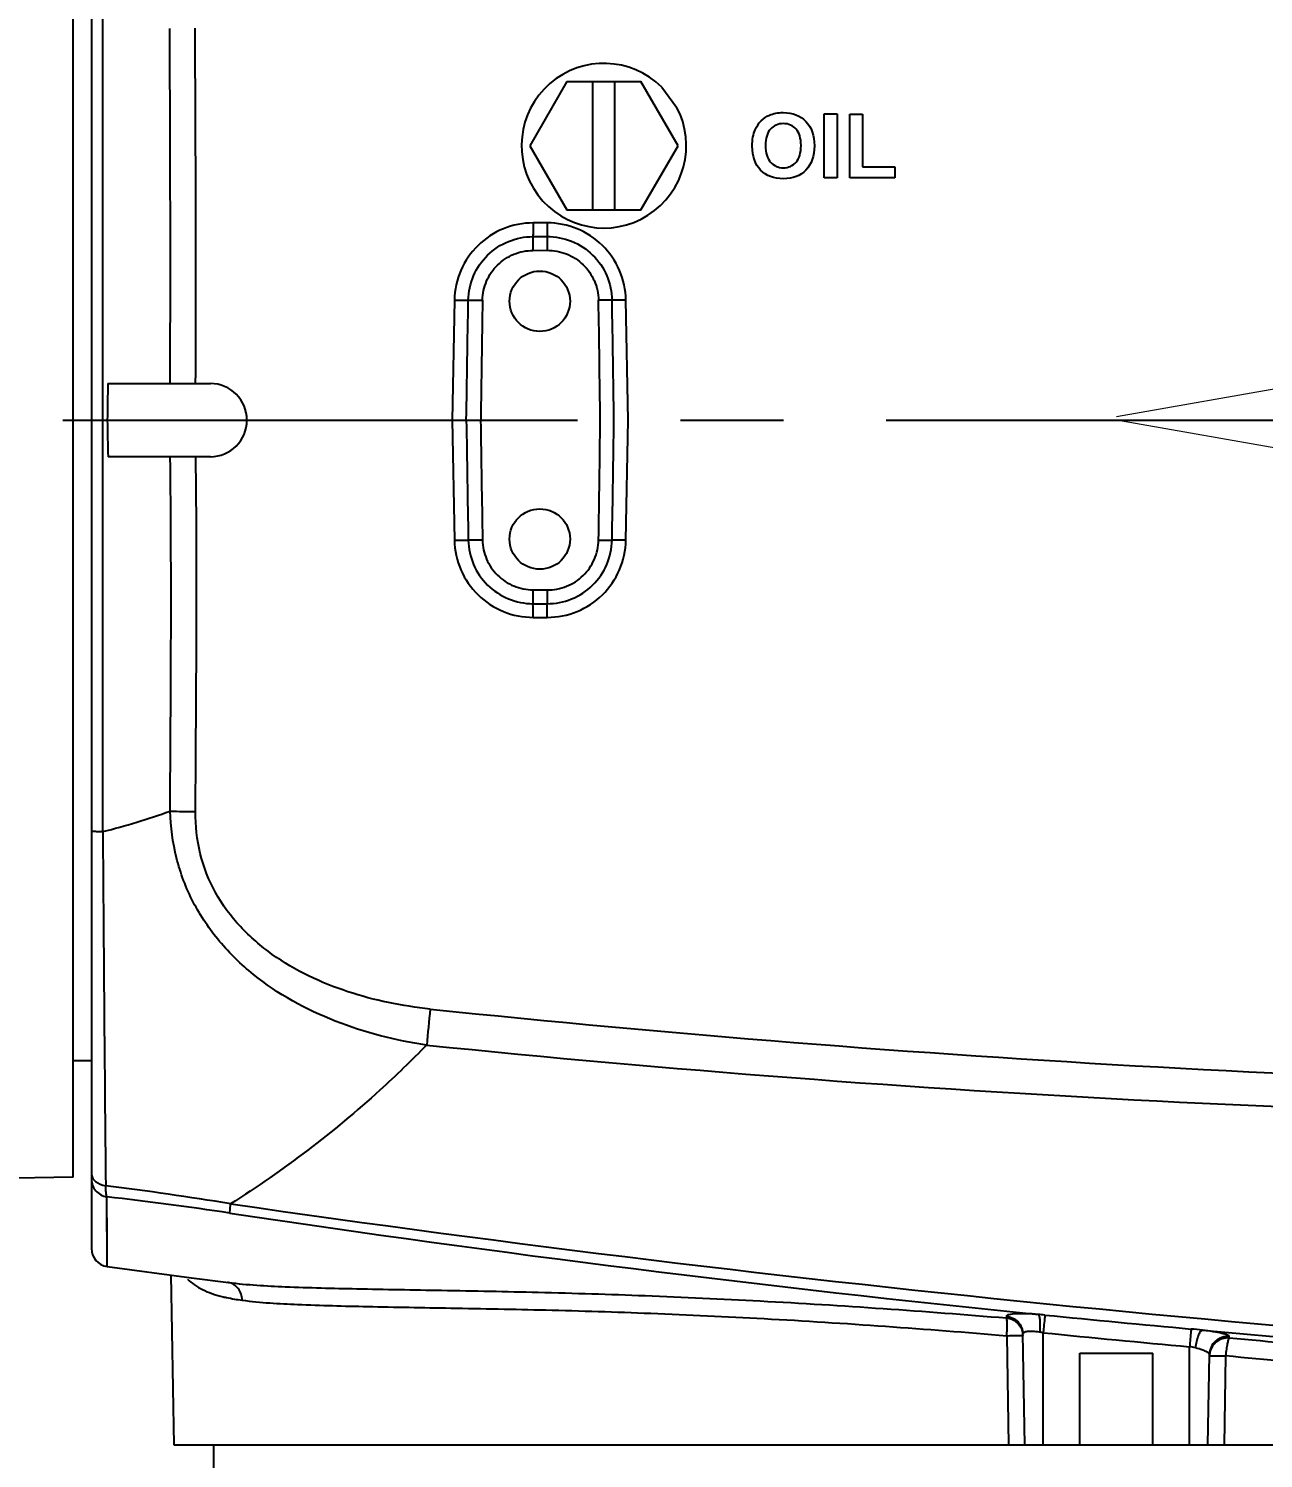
# Model space of a CAD drawing. Header units: millimetres. Extents: x 5828 to 6704, y 123 to 421.
# Drawn here: x 6587.26 to 6591.76, y 245.83 to 251.04 of the extents above; entities that cross this region are included whole.
import ezdxf

# ---------------------------------------------------------------- set-up
doc = ezdxf.new("R2010")
doc.units = ezdxf.units.MM
doc.linetypes.add('CENTER', pattern=[0.6, 0.375, -0.075, 0.075, -0.075])
for name, color, linetype in [('中心线', 7, 'Continuous'), ('外形图', 7, 'Continuous'), ('尺寸标注', 7, 'Continuous'), ('运动范围', 7, 'Continuous')]:
    doc.layers.add(name, color=color, linetype=linetype)
doc.styles.add('微软雅黑', font='msyh.ttc', dxfattribs={"height": 1.5})
doc.dimstyles.new('尺寸标注_1_15比例', dxfattribs={"dimtxt": 1.5, "dimasz": 1.25, "dimexe": 0.5, "dimexo": 0.4, "dimgap": 0.5, "dimtad": 1, "dimdec": 1, "dimlfac": 15, "dimdsep": 46, "dimtxsty": '微软雅黑', "dimcen": 0.09, "dimadec": 0, "dimazin": 0, "dimtp": 0.01, "dimtm": 0.01, "dimtfac": 1, "dimtdec": 1, "dimtofl": 0, "dimtmove": 0, "dimatfit": 3, "dimfxl": 1, "dimtolj": 1, "dimarcsym": 0})

# ---------------------------------------------------------------- blocks, each defined once
blk = doc.blocks.new('*D769')
at = {"layer": 'Defpoints', "color": 0}
for p in [(6596.5117, 262.0217), (6628.0363, 256.1115), (6551.3884, 249.6138), (6591.2263, 249.6258), (6637.3008, 249.6138)]:
    blk.add_point(p, dxfattribs=at)
at = {"layer": '尺寸标注', "color": 0, "lineweight": -2}
blk.add_arc((6591.1582, 249.6138), 13.5135, 15.29432, 174.69825, dxfattribs=at)
at = {"layer": '尺寸标注', "color": 0}
for points in [[(6603.9899, 253.1328), (6604.3964, 253.224), (6604.4667, 251.9587)], [(6577.4944, 250.8721), (6577.9106, 250.8528), (6577.6447, 249.6138)]]:
    blk.add_solid(points, dxfattribs=at)
at = {"layer": '尺寸标注', "color": 0, "insert": (6589.8699, 264.3502), "char_height": 1.5, "attachment_point": 5, "rotation": 4.9963, "style": '微软雅黑'}
blk.add_mtext('\\A1;-\\A1;170%%d', dxfattribs=at)
blk = doc.blocks.new('*D770')
at = {"layer": 'Defpoints', "color": 0}
for p in [(6551.3884, 249.6138), (6591.2263, 249.6138), (6637.3008, 249.6138), (6628.0365, 243.1292), (6583.7661, 238.2698)]:
    blk.add_point(p, dxfattribs=at)
at = {"layer": '尺寸标注', "color": 0, "lineweight": -2}
blk.add_arc((6591.2263, 249.6138), 13.5772, 185.27685, 344.73221, dxfattribs=at)
at = {"layer": '尺寸标注', "color": 0}
for points in [[(6577.9147, 248.3747), (6577.4985, 248.3555), (6577.6491, 249.6138)], [(6604.5277, 245.9929), (6604.1211, 246.084), (6604.5977, 247.2582)]]:
    blk.add_solid(points, dxfattribs=at)
at = {"layer": '尺寸标注', "color": 0, "insert": (6591.5441, 237.3197), "char_height": 1.5, "attachment_point": 5, "rotation": 1.4808, "style": '微软雅黑'}
blk.add_mtext('\\A1;+\\A1;170%%d', dxfattribs=at)

msp = doc.modelspace()

# ---------------------------------------------------------------- linework, layer by layer
at = {"layer": '中心线', "linetype": 'CENTER', "ltscale": 5}
msp.add_line((6551.3884, 249.6138), (6637.3008, 249.6138), dxfattribs=at)
at = {"layer": '外形图', "color": 7, "linetype": 'Continuous'}
for p, q in [((6587.493, 252.6318), (6587.493, 246.5957)), ((6587.4263, 246.8553), (6587.4263, 252.3723)), ((6587.5347, 249.7471), (6587.5347, 251.1145)), ((6589.2247, 250.8476), (6589.0897, 250.6138)), ((6589.2247, 250.8476), (6589.4947, 250.8476)), ((6589.3197, 250.38), (6589.3197, 250.8476)), ((6589.3997, 250.38), (6589.3997, 250.8476)), ((6589.6297, 250.6138), (6589.4947, 250.8476)), ((6589.5706, 250.8271), (6589.6245, 250.7548)), ((6590.1617, 250.4971), (6590.1617, 250.7305)), ((6590.1617, 250.7305), (6590.2088, 250.7305)), ((6590.2088, 250.7305), (6590.2088, 250.4971)), ((6590.255, 250.4971), (6590.255, 250.7286)), ((6590.255, 250.7286), (6590.3021, 250.7286)), ((6590.3021, 250.7286), (6590.3021, 250.5364)), ((6589.0897, 250.6138), (6589.2247, 250.38)), ((6589.4947, 250.38), (6589.6297, 250.6138)), ((6590.3021, 250.5364), (6590.4193, 250.5364)), ((6590.4193, 250.5364), (6590.4193, 250.4971)), ((6590.2088, 250.4971), (6590.1617, 250.4971)), ((6590.4193, 250.4971), (6590.255, 250.4971)), ((6589.2247, 250.38), (6589.4947, 250.38)), ((6589.1534, 250.3325), (6589.102, 250.3324)), ((6589.101, 250.2826), (6589.1525, 250.2828)), ((6589.101, 250.2826), (6589.1014, 250.2323)), ((6589.1525, 250.2828), (6589.1529, 250.2327)), ((6589.1014, 250.2323), (6589.1529, 250.2327)), ((6588.8153, 250.0512), (6588.8076, 249.6138)), ((6589.4477, 249.6138), (6589.44, 250.0513)), ((6587.5347, 249.6138), (6587.5347, 249.7471)), ((6587.553, 249.7471), (6587.9263, 249.7471)), ((6587.5347, 249.4805), (6587.5347, 249.6138)), ((6588.8076, 249.6138), (6588.8153, 249.1764)), ((6589.44, 249.1763), (6589.4477, 249.6138)), ((6587.5347, 248.1148), (6587.5347, 249.4805)), ((6587.9263, 249.4805), (6587.5538, 249.4805)), ((6589.1014, 248.9953), (6589.101, 248.945)), ((6589.1014, 248.9953), (6589.1529, 248.9949)), ((6589.1529, 248.9949), (6589.1525, 248.9448)), ((6589.101, 248.945), (6589.1525, 248.9448)), ((6589.102, 248.8951), (6589.1534, 248.8951)), ((6587.4263, 247.2805), (6587.493, 247.2805)), ((6587.4263, 246.8553), (6587.0438, 246.8486)), ((6587.5506, 246.5296), (6587.5492, 246.7838)), ((6587.5506, 246.5297), (6587.8577, 246.4888)), ((6587.7822, 246.4988), (6587.793, 245.8805)), ((6587.8577, 246.4888), (6587.9922, 246.4715)), ((6590.8258, 246.3486), (6590.8258, 246.3423)), ((6590.893, 245.8805), (6590.8859, 246.284)), ((6590.9597, 245.8805), (6590.9597, 246.2885)), ((6590.8271, 246.2776), (6590.834, 245.8805)), ((6591.493, 245.8805), (6591.493, 246.2375)), ((6591.6375, 246.2691), (6591.6377, 246.2744)), ((6591.093, 246.2138), (6591.3597, 246.2138)), ((6591.093, 245.8805), (6591.093, 246.2138)), ((6591.3597, 245.8805), (6591.3597, 246.2138)), ((6591.5597, 245.8805), (6591.5654, 246.2095)), ((6591.6243, 246.2041), (6591.6187, 245.8805)), ((6587.793, 245.8805), (6591.1026, 245.8805)), ((6587.9387, 245.7805), (6587.9387, 245.8805)), ((6591.1026, 245.8805), (6591.3501, 245.8805)), ((6591.3501, 245.8805), (6594.6597, 245.8805))]:
    msp.add_line(p, q, dxfattribs=at)
msp.add_lwpolyline([(6587.5506, 246.5297), (6587.5508, 246.5535), (6587.5504, 246.6324), (6587.5492, 246.7838)], dxfattribs=at)
for centre in [(6589.1263, 250.0471), (6589.1263, 249.1805)]:
    msp.add_circle(centre, 0.11, dxfattribs=at)
for centre, radius, start, end in [((6589.3597, 250.6138), 0.3, 45.3116, 28.033), ((6716.003, 247.8665), 127.1041, 179.015296, 179.212327), ((6515.7403, 248.7986), 73.6105, 0.634528, 0.974605), ((6441.9672, 247.5101), 147.4442, 0.8175, 0.98739), ((6597.5546, 249.5217), 10.0042, 178.70855, 179.47227), ((6587.9263, 249.6138), 0.1333, 270, 90), ((6598.8278, 249.7932), 11.2784, 180.91153, 181.58904), ((6715.9909, 251.361), 127.0921, 180.787694, 180.984742), ((6515.7386, 250.4289), 73.6123, 359.025485, 359.365552), ((6441.9652, 251.7175), 147.4461, 359.012608, 359.182495), ((6586.9414, 250.5152), 2.4726, 283.8821, 289.8156), ((6587.9116, 253.8996), 5.7122, 268.6762, 269.6029), ((7049.7527, 251.1599), 462.2281, 180.377467, 180.53745), ((6597.8679, 246.5199), 9.1901, 174.07851, 174.9012), ((6594.4264, 302.2529), 55.0806, 264.06057, 269.59318), ((6594.0392, 299.4868), 52.4213, 264.16967, 270.00079), ((6585.9097, 233.9458), 12.9818, 80.73283, 82.76337), ((6585.9447, 233.0038), 13.8731, 81.49341, 83.35866), ((6597.8164, 314.5536), 68.5024, 261.761367, 266.932125), ((6597.1308, 307.6802), 61.6365, 261.477965, 264.23761), ((6587.5597, 246.5957), 0.0667, 180, 262.2054), ((6587.9817, 246.4171), 0.0553, 79.2536, 82.602), ((6590.8146, 244.8423), 1.5183, 84.267, 85.1749), ((6596.9437, 306.0045), 59.9503, 264.277687, 264.789159), ((6590.8219, 246.2765), 0.0642, 1.0182, 6.4928), ((6596.8156, 304.6943), 58.6987, 264.274494, 264.797459), ((6591.3337, 244.5145), 1.7951, 83.4094, 84.7168), ((6597.3086, 309.6243), 63.5887, 264.794855, 267.153191), ((6591.6303, 246.203), 0.0651, 174.3835, 178.9896)]:
    msp.add_arc(centre, radius, start, end, dxfattribs=at)
for points in [[(6587.7793, 249.7471), (6587.7823, 250.1782), (6587.7798, 250.6094), (6587.7784, 251.0405)], [(6587.8725, 249.7471), (6587.8754, 250.1786), (6587.8724, 250.6101), (6587.8707, 251.0416)], [(6589.9324, 250.7042), (6589.9416, 250.7136), (6589.9516, 250.7206), (6589.9626, 250.7252)], [(6589.9626, 250.7252), (6589.9771, 250.7313), (6589.9938, 250.7344), (6590.0129, 250.7344)], [(6590.0129, 250.7344), (6590.0473, 250.7344), (6590.0747, 250.7238), (6590.0954, 250.7025)], [(6589.9001, 250.6124), (6589.9001, 250.6361), (6589.9036, 250.656), (6589.9108, 250.6722)], [(6589.9108, 250.6722), (6589.916, 250.684), (6589.9231, 250.6947), (6589.9324, 250.7042)], [(6589.9664, 250.6742), (6589.9545, 250.6607), (6589.9486, 250.6407), (6589.9486, 250.614)], [(6590.0134, 250.6942), (6589.994, 250.6942), (6589.9782, 250.6875), (6589.9664, 250.6742)], [(6590.06, 250.6744), (6590.0482, 250.6875), (6590.0328, 250.6942), (6590.0134, 250.6942)], [(6590.0777, 250.6147), (6590.0777, 250.6414), (6590.0718, 250.6612), (6590.06, 250.6744)], [(6590.0954, 250.7025), (6590.116, 250.6811), (6590.1264, 250.6514), (6590.1264, 250.6135)], [(6589.9307, 250.5248), (6589.9102, 250.546), (6589.9001, 250.5751), (6589.9001, 250.6124)], [(6589.9486, 250.614), (6589.9486, 250.5875), (6589.9547, 250.5675), (6589.9669, 250.5538)], [(6590.0595, 250.5536), (6590.0717, 250.5672), (6590.0777, 250.5876), (6590.0777, 250.6147)], [(6590.1264, 250.6135), (6590.1264, 250.5758), (6590.116, 250.5463), (6590.0956, 250.525)], [(6589.9669, 250.5538), (6589.979, 250.5401), (6589.9946, 250.5334), (6590.0134, 250.5334)], [(6590.0134, 250.5334), (6590.0322, 250.5334), (6590.0474, 250.5401), (6590.0595, 250.5536)], [(6590.0135, 250.4932), (6589.9788, 250.4932), (6589.9512, 250.5037), (6589.9307, 250.5248)], [(6590.0956, 250.525), (6590.0751, 250.5037), (6590.0478, 250.4932), (6590.0135, 250.4932)], [(6588.8586, 249.6138), (6588.8609, 249.7595), (6588.8633, 249.9053), (6588.8658, 250.051)], [(6588.8586, 249.6138), (6588.8609, 249.4681), (6588.8633, 249.3223), (6588.8658, 249.1766)], [(6587.7796, 248.1889), (6587.7823, 248.6194), (6587.7856, 249.05), (6587.7801, 249.4805)], [(6587.872, 248.1875), (6587.8749, 248.6185), (6587.8786, 249.0495), (6587.8733, 249.4805)], [(6590.9597, 246.2885), (6590.9552, 246.2893), (6590.9508, 246.29), (6590.9463, 246.2907)], [(6591.5143, 246.233), (6591.5072, 246.2347), (6591.5001, 246.2362), (6591.493, 246.2375)]]:
    msp.add_open_spline(points, degree=3, dxfattribs=at)
for points, knots in [([(6589.102, 250.3324), (6589.0651, 250.3324), (6588.9906, 250.3179), (6588.8961, 250.2556), (6588.8319, 250.1623), (6588.816, 250.0881), (6588.8153, 250.0512)], [0, 0, 0, 0, 0.250003, 0.499985, 0.749965, 1, 1, 1, 1]), ([(6589.102, 250.3324), (6589.102, 250.322), (6589.1017, 250.3054), (6589.1015, 250.2888), (6589.101, 250.2826)], [0, 0, 0, 0, 0.626097, 1, 1, 1, 1]), ([(6589.1534, 250.3325), (6589.1534, 250.3221), (6589.1532, 250.3056), (6589.153, 250.289), (6589.1525, 250.2828)], [0, 0, 0, 0, 0.623009, 1, 1, 1, 1]), ([(6589.44, 250.0513), (6589.4394, 250.0881), (6589.4235, 250.1623), (6589.3593, 250.2556), (6589.2648, 250.3179), (6589.1903, 250.3325), (6589.1534, 250.3325)], [0, 0, 0, 0, 0.250056, 0.50002, 0.749967, 1, 1, 1, 1]), ([(6588.8658, 250.051), (6588.8663, 250.0813), (6588.8793, 250.1423), (6588.932, 250.219), (6589.0095, 250.2704), (6589.0707, 250.2825), (6589.101, 250.2826)], [0, 0, 0, 0, 0.250011, 0.499981, 0.749966, 1, 1, 1, 1]), ([(6589.1525, 250.2828), (6589.1829, 250.2828), (6589.2445, 250.271), (6589.3227, 250.2197), (6589.3758, 250.1427), (6589.3889, 250.0814), (6589.3895, 250.0509)], [0, 0, 0, 0, 0.250049, 0.500008, 0.749964, 1, 1, 1, 1]), ([(6588.9176, 250.0508), (6588.918, 250.0745), (6588.9282, 250.1222), (6588.9693, 250.1822), (6589.0299, 250.2225), (6589.0777, 250.2321), (6589.1014, 250.2323)], [0, 0, 0, 0, 0.249958, 0.499943, 0.749965, 1, 1, 1, 1]), ([(6589.1529, 250.2327), (6589.1769, 250.2328), (6589.2254, 250.2237), (6589.2873, 250.1836), (6589.3294, 250.123), (6589.3398, 250.0747), (6589.3402, 250.0507)], [0, 0, 0, 0, 0.25001, 0.500025, 0.750022, 1, 1, 1, 1]), ([(6588.8153, 250.0512), (6588.826, 250.051), (6588.8429, 250.0509), (6588.8597, 250.0507), (6588.8658, 250.051)], [0, 0, 0, 0, 0.636939, 1, 1, 1, 1]), ([(6588.8658, 250.051), (6588.8721, 250.0514), (6588.8894, 250.0511), (6588.9066, 250.051), (6588.9176, 250.0508)], [0, 0, 0, 0, 0.363797, 1, 1, 1, 1]), ([(6589.3895, 250.0509), (6589.3868, 250.051), (6589.3704, 250.0511), (6589.3539, 250.0509), (6589.3402, 250.0507)], [0, 0, 0, 0, 0.163582, 1, 1, 1, 1]), ([(6589.44, 250.0513), (6589.4348, 250.0512), (6589.4179, 250.0509), (6589.401, 250.0507), (6589.3895, 250.0509)], [0, 0, 0, 0, 0.312864, 1, 1, 1, 1]), ([(6588.8153, 249.1764), (6588.826, 249.1766), (6588.8429, 249.1767), (6588.8597, 249.1769), (6588.8658, 249.1766)], [0, 0, 0, 0, 0.636939, 1, 1, 1, 1]), ([(6588.8153, 249.1764), (6588.816, 249.1395), (6588.8319, 249.0653), (6588.8961, 248.972), (6588.9906, 248.9097), (6589.0651, 248.8952), (6589.102, 248.8951)], [0, 0, 0, 0, 0.250029, 0.500016, 0.75, 1, 1, 1, 1]), ([(6588.9176, 249.1768), (6588.9066, 249.1766), (6588.8894, 249.1765), (6588.8721, 249.1762), (6588.8658, 249.1766)], [0, 0, 0, 0, 0.636203, 1, 1, 1, 1]), ([(6588.8658, 249.1766), (6588.8663, 249.1463), (6588.8793, 249.0853), (6588.932, 249.0086), (6589.0095, 248.9572), (6589.0707, 248.9451), (6589.101, 248.945)], [0, 0, 0, 0, 0.250013, 0.499986, 0.749968, 1, 1, 1, 1]), ([(6588.9176, 249.1768), (6588.918, 249.1531), (6588.9282, 249.1054), (6588.9693, 249.0454), (6589.0299, 249.0051), (6589.0777, 248.9955), (6589.1014, 248.9953)], [0, 0, 0, 0, 0.249976, 0.499963, 0.749974, 1, 1, 1, 1]), ([(6589.1525, 248.9448), (6589.1829, 248.9447), (6589.2445, 248.9566), (6589.3227, 249.0079), (6589.3758, 249.0849), (6589.3889, 249.1462), (6589.3895, 249.1767)], [0, 0, 0, 0, 0.250049, 0.500011, 0.749964, 1, 1, 1, 1]), ([(6589.1529, 248.9949), (6589.1769, 248.9948), (6589.2254, 249.0039), (6589.2873, 249.044), (6589.3294, 249.1046), (6589.3398, 249.1529), (6589.3402, 249.1769)], [0, 0, 0, 0, 0.250022, 0.500037, 0.750027, 1, 1, 1, 1]), ([(6589.1534, 248.8951), (6589.1903, 248.8951), (6589.2648, 248.9096), (6589.3593, 248.9719), (6589.4235, 249.0653), (6589.4394, 249.1395), (6589.44, 249.1763)], [0, 0, 0, 0, 0.250026, 0.499979, 0.749946, 1, 1, 1, 1]), ([(6589.3402, 249.1769), (6589.3454, 249.1768), (6589.3618, 249.1766), (6589.3782, 249.1764), (6589.3895, 249.1767)], [0, 0, 0, 0, 0.313773, 1, 1, 1, 1]), ([(6589.44, 249.1763), (6589.4348, 249.1764), (6589.4179, 249.1766), (6589.401, 249.1769), (6589.3895, 249.1767)], [0, 0, 0, 0, 0.312864, 1, 1, 1, 1]), ([(6589.102, 248.8951), (6589.102, 248.9056), (6589.1017, 248.9222), (6589.1015, 248.9388), (6589.101, 248.945)], [0, 0, 0, 0, 0.626097, 1, 1, 1, 1]), ([(6589.1534, 248.8951), (6589.1534, 248.9055), (6589.1532, 248.922), (6589.153, 248.9386), (6589.1525, 248.9448)], [0, 0, 0, 0, 0.623009, 1, 1, 1, 1]), ([(6588.7141, 247.3366), (6588.6007, 247.3534), (6588.3765, 247.4097), (6588.1211, 247.5502), (6587.9552, 247.7105), (6587.8581, 247.8544), (6587.7967, 248.0169), (6587.7815, 248.1316), (6587.7796, 248.1889)], [0, 0, 0, 0, 0.25001, 0.499671, 0.624812, 0.749897, 0.874967, 1, 1, 1, 1]), ([(6588.7268, 247.468), (6588.625, 247.4786), (6588.4729, 247.509), (6588.2824, 247.5855), (6588.1491, 247.6634), (6588.0318, 247.7641), (6587.9394, 247.8888), (6587.8826, 248.0334), (6587.8717, 248.1364), (6587.872, 248.1875)], [0, 0, 0, 0, 0.249844, 0.37494, 0.500045, 0.625125, 0.750127, 0.875064, 1, 1, 1, 1]), ([(6587.493, 248.1173), (6587.493, 248.117), (6587.4944, 248.1168), (6587.4962, 248.1164), (6587.5, 248.1161), (6587.5071, 248.1155), (6587.5189, 248.1151), (6587.529, 248.1148), (6587.5347, 248.1148)], [0, 0, 0, 0, 0.020039, 0.072934, 0.158795, 0.276118, 0.594749, 1, 1, 1, 1]), ([(6588.7141, 247.3366), (6588.659, 247.2801), (6588.4382, 247.0671), (6588.1924, 246.8803), (6588.0002, 246.7581)], [0, 0, 0, 0, 0.257506, 1, 1, 1, 1]), ([(6587.493, 246.8679), (6587.493, 246.8628), (6587.4949, 246.8558), (6587.4986, 246.8499), (6587.4996, 246.8484)], [0, 0, 0, 0, 0.736375, 1, 1, 1, 1]), ([(6587.493, 246.848), (6587.493, 246.8329), (6587.5047, 246.8016), (6587.5341, 246.7861), (6587.5492, 246.7838)], [0, 0, 0, 0, 0.495959, 1, 1, 1, 1]), ([(6587.4996, 246.8484), (6587.5019, 246.8453), (6587.514, 246.8326), (6587.5316, 246.8262), (6587.545, 246.8241)], [0, 0, 0, 0, 0.22327, 1, 1, 1, 1]), ([(6587.5492, 246.7838), (6587.5475, 246.7886), (6587.546, 246.8022), (6587.5452, 246.8157), (6587.545, 246.8241)], [0, 0, 0, 0, 0.375669, 1, 1, 1, 1]), ([(6587.9969, 246.7243), (6587.9969, 246.726), (6587.9977, 246.7373), (6587.9991, 246.7485), (6588.0002, 246.7581)], [0, 0, 0, 0, 0.150126, 1, 1, 1, 1]), ([(6587.843, 246.4836), (6587.8587, 246.4682), (6587.8985, 246.4414), (6587.9437, 246.4267), (6587.968, 246.4207)], [0, 0, 0, 0, 0.467478, 1, 1, 1, 1]), ([(6588.0419, 246.407), (6588.042, 246.4218), (6588.0328, 246.4518), (6588.0059, 246.4688), (6587.992, 246.4714)], [0, 0, 0, 0, 0.512547, 1, 1, 1, 1]), ([(6587.9922, 246.4715), (6588.0608, 246.4628), (6588.2168, 246.4543), (6588.4757, 246.448), (6588.783, 246.4428), (6589.1331, 246.4364), (6589.5199, 246.4243), (6590.0886, 246.398), (6590.5271, 246.3669), (6590.8258, 246.3423)], [0, 0, 0, 0, 0.073129, 0.16492, 0.273888, 0.398072, 0.53527, 0.683045, 1, 1, 1, 1]), ([(6587.968, 246.4207), (6587.9738, 246.4192), (6587.9982, 246.4136), (6588.023, 246.4095), (6588.0419, 246.407)], [0, 0, 0, 0, 0.237007, 1, 1, 1, 1]), ([(6588.0419, 246.407), (6588.1089, 246.3981), (6588.2614, 246.3896), (6588.5147, 246.3832), (6588.816, 246.3782), (6589.16, 246.3719), (6589.5405, 246.36), (6590.1006, 246.3336), (6590.5327, 246.3024), (6590.8271, 246.2776)], [0, 0, 0, 0, 0.072628, 0.164026, 0.272694, 0.396774, 0.534084, 0.682163, 1, 1, 1, 1]), ([(6590.9423, 246.3552), (6590.927, 246.3564), (6590.8991, 246.3579), (6590.8631, 246.3579), (6590.8398, 246.3556), (6590.8288, 246.3526), (6590.8258, 246.3498), (6590.8258, 246.3486)], [0, 0, 0, 0, 0.38778, 0.704158, 0.912209, 0.969481, 1, 1, 1, 1]), ([(6590.8258, 246.3486), (6590.8415, 246.3471), (6590.8729, 246.3321), (6590.8857, 246.2997), (6590.8859, 246.284)], [0, 0, 0, 0, 0.501365, 1, 1, 1, 1]), ([(6590.8271, 246.2776), (6590.8277, 246.2852), (6590.8286, 246.2995), (6590.829, 246.3189), (6590.828, 246.3325), (6590.8273, 246.3403), (6590.8258, 246.3423)], [0, 0, 0, 0, 0.353963, 0.661904, 0.885184, 1, 1, 1, 1]), ([(6590.8258, 246.3423), (6590.8406, 246.3409), (6590.87, 246.3276), (6590.884, 246.2984), (6590.8857, 246.2837)], [0, 0, 0, 0, 0.501056, 1, 1, 1, 1]), ([(6590.9423, 246.3552), (6590.9442, 246.3533), (6590.9461, 246.3454), (6590.9479, 246.3317), (6590.9482, 246.3124), (6590.9476, 246.2982), (6590.9471, 246.2906)], [0, 0, 0, 0, 0.12297, 0.346895, 0.651341, 1, 1, 1, 1]), ([(6590.9662, 246.353), (6590.966, 246.3505), (6590.9638, 246.329), (6590.9616, 246.3075), (6590.9597, 246.2885)], [0, 0, 0, 0, 0.113247, 1, 1, 1, 1]), ([(6590.9463, 246.2907), (6590.9384, 246.2918), (6590.9239, 246.2933), (6590.9068, 246.2933), (6590.8959, 246.2915), (6590.8898, 246.2897), (6590.8859, 246.2862), (6590.8859, 246.284)], [0, 0, 0, 0, 0.379551, 0.68808, 0.804479, 0.892992, 1, 1, 1, 1]), ([(6591.499, 246.302), (6591.4987, 246.2995), (6591.4967, 246.278), (6591.4947, 246.2565), (6591.493, 246.2375)], [0, 0, 0, 0, 0.113831, 1, 1, 1, 1]), ([(6591.5397, 246.2978), (6591.5365, 246.2969), (6591.5302, 246.2898), (6591.5203, 246.2685), (6591.5161, 246.2479), (6591.5143, 246.233)], [0, 0, 0, 0, 0.139572, 0.365675, 1, 1, 1, 1]), ([(6591.6377, 246.2744), (6591.6377, 246.2754), (6591.6352, 246.2778), (6591.6264, 246.2817), (6591.607, 246.287), (6591.5767, 246.2927), (6591.5529, 246.2961), (6591.5397, 246.2978)], [0, 0, 0, 0, 0.02963, 0.087176, 0.293784, 0.60803, 1, 1, 1, 1]), ([(6590.8271, 246.2776), (6590.8348, 246.2777), (6590.8459, 246.2779), (6590.8599, 246.278), (6590.8687, 246.278), (6590.8756, 246.2779), (6590.8813, 246.2781), (6590.8837, 246.2775), (6590.8861, 246.278), (6590.8861, 246.2776)], [0, 0, 0, 0, 0.390451, 0.563784, 0.713635, 0.83561, 0.925603, 0.980936, 1, 1, 1, 1]), ([(6591.5591, 246.2167), (6591.5535, 246.2203), (6591.5386, 246.2263), (6591.5233, 246.2308), (6591.5143, 246.233)], [0, 0, 0, 0, 0.416292, 1, 1, 1, 1]), ([(6591.6377, 246.2744), (6591.62, 246.2759), (6591.582, 246.2637), (6591.5657, 246.2271), (6591.5654, 246.2095)], [0, 0, 0, 0, 0.501023, 1, 1, 1, 1]), ([(6591.6375, 246.2691), (6591.6207, 246.2705), (6591.5846, 246.2596), (6591.5673, 246.2261), (6591.5656, 246.2094)], [0, 0, 0, 0, 0.50084, 1, 1, 1, 1]), ([(6591.6375, 246.2691), (6591.6367, 246.2685), (6591.6355, 246.2663), (6591.6329, 246.2594), (6591.6299, 246.2462), (6591.6267, 246.2268), (6591.625, 246.212), (6591.6243, 246.2041)], [0, 0, 0, 0, 0.04105, 0.111129, 0.333704, 0.643722, 1, 1, 1, 1]), ([(6594.4657, 246.0414), (6594.3107, 246.0494), (6593.9359, 246.0712), (6593.2921, 246.1162), (6592.5043, 246.1847), (6591.9366, 246.2405), (6591.6375, 246.2691)], [0, 0, 0, 0, 0.164048, 0.396945, 0.682317, 1, 1, 1, 1]), ([(6591.5654, 246.2095), (6591.5654, 246.2101), (6591.5644, 246.2133), (6591.5614, 246.2153), (6591.5591, 246.2167)], [0, 0, 0, 0, 0.171083, 1, 1, 1, 1]), ([(6591.5653, 246.2041), (6591.5653, 246.2043), (6591.5663, 246.2042), (6591.5674, 246.2045), (6591.57, 246.2044), (6591.5718, 246.2045), (6591.5729, 246.2045)], [0, 0, 0, 0, 0.066252, 0.257019, 0.569503, 1, 1, 1, 1]), ([(6591.5729, 246.2045), (6591.5759, 246.2045), (6591.5931, 246.2046), (6591.6102, 246.2044), (6591.6243, 246.2041)], [0, 0, 0, 0, 0.178476, 1, 1, 1, 1]), ([(6594.4023, 245.9759), (6594.25, 245.9839), (6593.8817, 246.0058), (6593.2492, 246.0508), (6592.4754, 246.1195), (6591.918, 246.1755), (6591.6243, 246.2041)], [0, 0, 0, 0, 0.164066, 0.397052, 0.682408, 1, 1, 1, 1])]:
    msp.add_open_spline(points, degree=3, knots=knots, dxfattribs=at)
at = {"layer": '运动范围', "color": 0, "linetype": 'ByBlock', "lineweight": 0}
for p, q in [((6628.0363, 256.1115), (6591.2263, 249.6258)), ((6628.0365, 243.1292), (6591.2263, 249.6138))]:
    msp.add_line(p, q, dxfattribs=at)
at = {"layer": '运动范围', "color": 0, "linetype": 'Continuous', "lineweight": 0}
msp.add_arc((6591.2263, 249.6198), 37.378, 10, 350, dxfattribs=at)

# ---------------------------------------------------------------- dimensions: what is measured, and where the dimension line sits
at = {"layer": '尺寸标注'}
for base, line1, line2, text, picture, middle in [((6596.5117, 262.0217), ((6551.3884, 249.6138), (6637.3008, 249.6138)), ((6628.0363, 256.1115), (6591.2263, 249.6258)), '\\A1;-<>', '*D769', (6589.9813, 263.076)), ((6583.7661, 238.2698), ((6628.0365, 243.1292), (6591.2263, 249.6138)), ((6551.3884, 249.6138), (6637.3008, 249.6138)), '\\A1;+<>', '*D770', (6591.5772, 236.0411))]:
    dim = msp.add_angular_dim_2l(base=base, line1=line1, line2=line2, text=text, dimstyle='尺寸标注_1_15比例', override={"dimtxsty": '微软雅黑'}, dxfattribs=at)
    dim.commit()
    dim.dimension.update_dxf_attribs({"geometry": picture, "text_midpoint": middle, "dimtype": 162})

doc.saveas('drawing.dxf')
